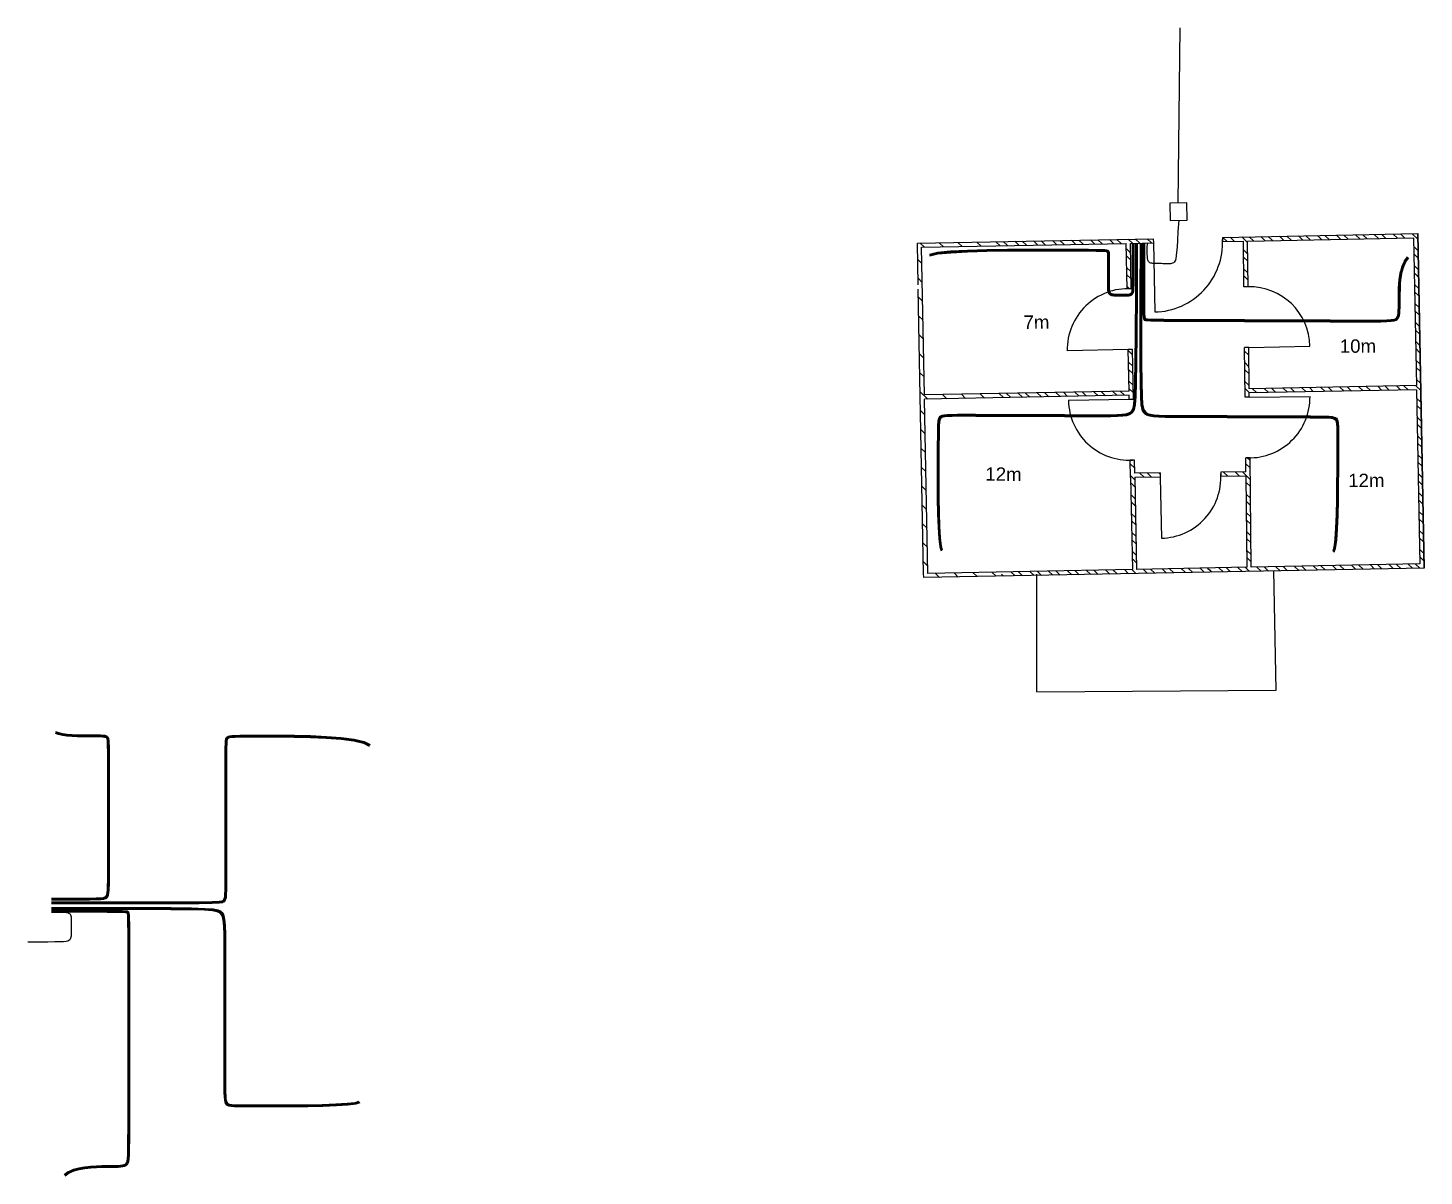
# Model space of a CAD drawing. Header units: millimetres. Extents: x 190 to 398, y 11 to 188.
# Drawn here: x 365.27 to 397.91, y 98.05 to 124.9 of the extents above; entities that cross this region are included whole.
import ezdxf

# ---------------------------------------------------------------- set-up
doc = ezdxf.new("R2010")
doc.units = ezdxf.units.MM
for name, color, linetype in [('cint', 94, 'Continuous'), ('csec', 170, 'Continuous'), ('urbanizacion', 7, 'Continuous')]:
    doc.layers.add(name, color=color, linetype=linetype)
doc.styles.get("Standard").update_dxf_attribs({"font": 'arial.ttf'})
pattern_1 = [(316.09083, (233.47365, 488.49926), (0.21701369, 0.22543838), [])]

msp = doc.modelspace()

# ---------------------------------------------------------------- hatches: boundary and pattern name
at = {"layer": 'urbanizacion'}
h = msp.add_hatch(dxfattribs=at)
h.set_pattern_fill('ANSI31', color=256, scale=0.098557, angle=271.0908)
h.set_pattern_definition([(316.09083, (222.4472, 459.42), (0.21701369, 0.22543838), [])])
h.paths.add_polyline_path([(390.944, 119.862), (390.964, 118.803, -0.017288), (391.063, 118.802), (391.042, 119.864), (391.58, 119.874), (391.578, 119.973), (386.646, 119.879), (386.648, 119.78)])
h.paths.add_polyline_path([(391.011, 116.311), (391.013, 116.212), (391.112, 116.214), (391.09, 117.379), (390.991, 117.377), (391.01, 116.409), (386.724, 116.328), (386.726, 116.229)])
h.paths.add_polyline_path([(397.909, 112.268), (397.76, 120.091), (393.194, 120.004), (393.196, 119.905), (393.683, 119.914), (393.695, 118.849), (393.794, 118.85), (393.782, 119.916), (397.663, 119.99), (397.729, 116.537), (393.821, 116.463), (393.81, 117.431), (393.712, 117.43), (393.725, 116.265), (393.823, 116.266), (393.823, 116.364), (397.731, 116.439), (397.808, 112.364), (393.869, 112.289), (393.84, 114.847), (393.741, 114.845), (393.745, 114.52), (393.157, 114.513), (393.159, 114.414), (393.746, 114.421), (393.77, 112.287), (391.188, 112.238), (391.147, 114.39), (391.739, 114.397), (391.738, 114.496), (391.145, 114.489), (391.139, 114.795), (391.04, 114.793), (391.048, 114.389), (391.089, 112.236), (386.816, 112.155), (386.819, 112.056)])
h.paths.add_polyline_path([(386.726, 116.229), (386.724, 116.328), (386.227, 116.318), (386.161, 119.771), (386.648, 119.78), (386.646, 119.879), (386.061, 119.868), (386.08, 118.892), (386.081, 118.793), (386.208, 112.143), (386.21, 112.045), (386.819, 112.056), (386.816, 112.155), (386.307, 112.145), (386.229, 116.22)])
h = msp.add_hatch(dxfattribs=at)
h.set_pattern_fill('ANSI31', color=256, scale=0.098557, angle=271.0908)
h.set_pattern_definition(pattern_1)
h.paths.add_polyline_path([(391.011, 116.311), (391.013, 116.212), (391.112, 116.214), (391.09, 117.379), (390.991, 117.377), (391.01, 116.409), (387.967, 116.351), (387.968, 116.253)])
h.paths.add_polyline_path([(390.944, 119.862), (390.964, 118.803, -0.017288), (391.063, 118.802), (391.042, 119.864), (391.58, 119.874), (391.578, 119.973), (387.915, 119.903), (387.916, 119.805)])
h.paths.add_polyline_path([(392.888, 112.172), (392.889, 112.271), (391.188, 112.238), (391.147, 114.39), (391.739, 114.397), (391.738, 114.496), (391.145, 114.489), (391.139, 114.795), (391.04, 114.793), (391.048, 114.389), (391.089, 112.236), (388.027, 112.178), (388.029, 112.079)])
h = msp.add_hatch(dxfattribs=at)
h.set_pattern_fill('ANSI31', color=256, scale=0.098557, angle=271.0908)
h.set_pattern_definition(pattern_1)
h.paths.add_polyline_path([(397.731, 116.439), (397.808, 112.364), (393.869, 112.289), (393.84, 114.847), (393.741, 114.845), (393.745, 114.52), (393.157, 114.513), (393.159, 114.414), (393.746, 114.421), (393.77, 112.287), (392.889, 112.271), (392.888, 112.172), (397.909, 112.268), (397.76, 120.091), (393.194, 120.004), (393.196, 119.905), (393.683, 119.914), (393.695, 118.849), (393.794, 118.85), (393.782, 119.916), (397.663, 119.99), (397.729, 116.537), (393.821, 116.463), (393.81, 117.431), (393.712, 117.43), (393.725, 116.265), (393.823, 116.266), (393.823, 116.364)])

# ---------------------------------------------------------------- linework, layer by layer
at = {"layer": 'cint'}
for points in [[(391.086, 119.871), (391.084, 119.516), (391.083, 119.244), (391.082, 119.043), (391.079, 118.901), (391.077, 118.807), (391.073, 118.751), (391.067, 118.72), (391.06, 118.704), (391.051, 118.692), (391.04, 118.684), (391.027, 118.678), (391.012, 118.674), (390.995, 118.671), (390.977, 118.67), (390.955, 118.67), (390.932, 118.67), (390.907, 118.67), (390.881, 118.67), (390.853, 118.67), (390.824, 118.67), (390.796, 118.67), (390.768, 118.67), (390.74, 118.67), (390.714, 118.67), (390.69, 118.671), (390.668, 118.671), (390.647, 118.673), (390.629, 118.675), (390.612, 118.679), (390.598, 118.685), (390.586, 118.693), (390.576, 118.704), (390.568, 118.718), (390.562, 118.736), (390.558, 118.758), (390.555, 118.785), (390.554, 118.817), (390.553, 118.855), (390.553, 118.9), (390.553, 118.952), (390.553, 119.011), (390.554, 119.076), (390.554, 119.145), (390.554, 119.215), (390.554, 119.285), (390.555, 119.353), (390.555, 119.416), (390.555, 119.473), (390.555, 119.521), (390.555, 119.563), (390.554, 119.597), (390.553, 119.625), (390.55, 119.647), (390.545, 119.665), (390.539, 119.679), (390.531, 119.69), (390.519, 119.698), (390.494, 119.705), (390.446, 119.709), (390.365, 119.713), (390.239, 119.715), (390.06, 119.717), (389.816, 119.718), (389.498, 119.719), (389.101, 119.721), (388.647, 119.721), (388.165, 119.718), (387.684, 119.711), (387.233, 119.698), (386.84, 119.677), (386.533, 119.647), (386.342, 119.606)], [(391.163, 119.87), (391.158, 118.676), (391.153, 117.759), (391.148, 117.082), (391.141, 116.607), (391.131, 116.294), (391.117, 116.106), (391.098, 116.005), (391.073, 115.952), (391.041, 115.916), (390.995, 115.889), (390.931, 115.87), (390.843, 115.857), (390.725, 115.85), (390.57, 115.846), (390.373, 115.845), (390.129, 115.846), (389.834, 115.847), (389.499, 115.849), (389.138, 115.85), (388.765, 115.852), (388.393, 115.853), (388.035, 115.854), (387.707, 115.856), (387.42, 115.857), (387.186, 115.858), (387.002, 115.858), (386.861, 115.856), (386.757, 115.853), (386.683, 115.847), (386.633, 115.838), (386.6, 115.825), (386.579, 115.807), (386.562, 115.784), (386.55, 115.749), (386.541, 115.695), (386.535, 115.616), (386.531, 115.504), (386.529, 115.352), (386.527, 115.155), (386.526, 114.904), (386.525, 114.598), (386.525, 114.255), (386.528, 113.896), (386.533, 113.546), (386.544, 113.225), (386.56, 112.958), (386.584, 112.766), (386.616, 112.671)], [(391.183, 119.87), (391.178, 118.676), (391.173, 117.758), (391.168, 117.079), (391.16, 116.601), (391.15, 116.286), (391.135, 116.095), (391.116, 115.992), (391.09, 115.937), (391.056, 115.899), (391.009, 115.871), (390.943, 115.851), (390.853, 115.838), (390.733, 115.83), (390.576, 115.826), (390.378, 115.825), (390.132, 115.826), (389.836, 115.827), (389.501, 115.829), (389.139, 115.83), (388.766, 115.832), (388.393, 115.833), (388.037, 115.834), (387.709, 115.836), (387.423, 115.837), (387.191, 115.838), (387.009, 115.838), (386.869, 115.836), (386.767, 115.833), (386.695, 115.828), (386.647, 115.819), (386.616, 115.807), (386.595, 115.791), (386.58, 115.769), (386.569, 115.735), (386.561, 115.683), (386.555, 115.606), (386.551, 115.496), (386.549, 115.347), (386.547, 115.151), (386.546, 114.903), (386.545, 114.599), (386.545, 114.257), (386.547, 113.901), (386.553, 113.552), (386.563, 113.233), (386.578, 112.968), (386.6, 112.777), (386.631, 112.685)], [(391.203, 119.87), (391.198, 118.675), (391.193, 117.756), (391.188, 117.075), (391.18, 116.595), (391.169, 116.278), (391.154, 116.085), (391.133, 115.979), (391.106, 115.922), (391.071, 115.883), (391.023, 115.853), (390.955, 115.832), (390.863, 115.818), (390.741, 115.81), (390.582, 115.806), (390.382, 115.805), (390.135, 115.806), (389.838, 115.807), (389.502, 115.809), (389.14, 115.81), (388.766, 115.812), (388.394, 115.813), (388.038, 115.814), (387.711, 115.816), (387.427, 115.817), (387.196, 115.818), (387.015, 115.818), (386.877, 115.816), (386.777, 115.814), (386.707, 115.808), (386.66, 115.8), (386.631, 115.789), (386.612, 115.774), (386.598, 115.753), (386.587, 115.722), (386.58, 115.672), (386.574, 115.596), (386.571, 115.488), (386.569, 115.341), (386.567, 115.148), (386.566, 114.901), (386.565, 114.599), (386.565, 114.26), (386.567, 113.905), (386.572, 113.558), (386.581, 113.241), (386.596, 112.977), (386.616, 112.789), (386.645, 112.699)], [(391.27, 119.87), (391.266, 118.675), (391.263, 117.756), (391.263, 117.075), (391.267, 116.595), (391.276, 116.277), (391.289, 116.084), (391.309, 115.978), (391.336, 115.921), (391.371, 115.882), (391.419, 115.852), (391.486, 115.83), (391.578, 115.815), (391.7, 115.806), (391.859, 115.801), (392.059, 115.799), (392.306, 115.798), (392.603, 115.796), (392.939, 115.795), (393.301, 115.794), (393.675, 115.792), (394.047, 115.791), (394.403, 115.789), (394.73, 115.788), (395.014, 115.787), (395.245, 115.786), (395.426, 115.785), (395.564, 115.782), (395.664, 115.779), (395.734, 115.773), (395.781, 115.765), (395.81, 115.753), (395.829, 115.738), (395.843, 115.717), (395.853, 115.685), (395.86, 115.635), (395.865, 115.56), (395.868, 115.452), (395.869, 115.305), (395.868, 115.111), (395.868, 114.865), (395.866, 114.563), (395.864, 114.223), (395.859, 113.869), (395.851, 113.522), (395.84, 113.205), (395.823, 112.941), (395.801, 112.753), (395.772, 112.664)], [(391.29, 119.87), (391.286, 118.675), (391.283, 117.757), (391.283, 117.078), (391.287, 116.6), (391.295, 116.285), (391.308, 116.095), (391.327, 115.991), (391.352, 115.936), (391.386, 115.898), (391.433, 115.87), (391.498, 115.849), (391.588, 115.835), (391.709, 115.826), (391.865, 115.821), (392.063, 115.819), (392.309, 115.818), (392.605, 115.816), (392.941, 115.815), (393.302, 115.814), (393.676, 115.812), (394.048, 115.811), (394.405, 115.809), (394.733, 115.808), (395.018, 115.807), (395.25, 115.806), (395.433, 115.805), (395.572, 115.802), (395.674, 115.798), (395.746, 115.792), (395.795, 115.783), (395.825, 115.771), (395.846, 115.755), (395.861, 115.733), (395.872, 115.699), (395.88, 115.647), (395.885, 115.569), (395.887, 115.459), (395.889, 115.31), (395.888, 115.115), (395.888, 114.866), (395.886, 114.562), (395.884, 114.221), (395.879, 113.864), (395.871, 113.515), (395.858, 113.197), (395.841, 112.931), (395.817, 112.741), (395.786, 112.649)], [(391.31, 119.87), (391.306, 118.675), (391.303, 117.759), (391.303, 117.082), (391.307, 116.606), (391.314, 116.293), (391.327, 116.105), (391.345, 116.004), (391.369, 115.951), (391.401, 115.915), (391.446, 115.887), (391.51, 115.868), (391.598, 115.854), (391.717, 115.846), (391.872, 115.841), (392.068, 115.839), (392.313, 115.838), (392.608, 115.836), (392.942, 115.835), (393.303, 115.834), (393.677, 115.832), (394.049, 115.831), (394.406, 115.829), (394.735, 115.828), (395.021, 115.827), (395.255, 115.826), (395.439, 115.825), (395.58, 115.822), (395.684, 115.818), (395.758, 115.811), (395.808, 115.802), (395.841, 115.789), (395.862, 115.771), (395.878, 115.748), (395.89, 115.712), (395.899, 115.659), (395.904, 115.579), (395.907, 115.467), (395.909, 115.316), (395.908, 115.118), (395.908, 114.867), (395.906, 114.561), (395.903, 114.218), (395.898, 113.86), (395.89, 113.509), (395.877, 113.189), (395.858, 112.921), (395.833, 112.729), (395.8, 112.635)], [(391.334, 119.87), (391.332, 119.309), (391.331, 118.883), (391.33, 118.571), (391.332, 118.355), (391.334, 118.217), (391.339, 118.137), (391.345, 118.098), (391.354, 118.081), (391.367, 118.07), (391.393, 118.062), (391.441, 118.056), (391.523, 118.052), (391.646, 118.049), (391.823, 118.047), (392.062, 118.045), (392.374, 118.044), (392.765, 118.043), (393.217, 118.041), (393.712, 118.039), (394.229, 118.037), (394.748, 118.035), (395.249, 118.033), (395.71, 118.031), (396.113, 118.029), (396.44, 118.028), (396.698, 118.028), (396.895, 118.029), (397.04, 118.033), (397.142, 118.04), (397.21, 118.05), (397.254, 118.064), (397.283, 118.083), (397.304, 118.107), (397.321, 118.139), (397.332, 118.178), (397.34, 118.228), (397.345, 118.288), (397.348, 118.361), (397.349, 118.447), (397.35, 118.549), (397.35, 118.666), (397.354, 118.794), (397.361, 118.93), (397.376, 119.066), (397.4, 119.199), (397.436, 119.323), (397.485, 119.433), (397.551, 119.525)], [(365.819, 104.549), (366.197, 104.549), (366.49, 104.549), (366.707, 104.551), (366.862, 104.554), (366.966, 104.559), (367.03, 104.566), (367.067, 104.576), (367.087, 104.59), (367.102, 104.608), (367.113, 104.636), (367.121, 104.679), (367.126, 104.742), (367.13, 104.833), (367.131, 104.955), (367.132, 105.115), (367.132, 105.318), (367.132, 105.567), (367.132, 105.853), (367.132, 106.162), (367.132, 106.484), (367.132, 106.804), (367.132, 107.112), (367.132, 107.393), (367.132, 107.637), (367.132, 107.833), (367.131, 107.984), (367.13, 108.097), (367.128, 108.177), (367.124, 108.232), (367.118, 108.265), (367.11, 108.285), (367.1, 108.296), (367.086, 108.303), (367.067, 108.309), (367.042, 108.314), (367.009, 108.316), (366.965, 108.318), (366.909, 108.319), (366.839, 108.319), (366.753, 108.319), (366.651, 108.32), (366.538, 108.321), (366.417, 108.324), (366.296, 108.329), (366.179, 108.339), (366.071, 108.353), (365.979, 108.373), (365.908, 108.4)], [(365.818, 104.44), (367.101, 104.44), (368.074, 104.44), (368.781, 104.442), (369.265, 104.445), (369.57, 104.45), (369.74, 104.458), (369.817, 104.469), (369.847, 104.483), (369.864, 104.502), (369.877, 104.531), (369.886, 104.575), (369.892, 104.641), (369.896, 104.733), (369.898, 104.858), (369.898, 105.02), (369.898, 105.227), (369.898, 105.48), (369.898, 105.77), (369.898, 106.085), (369.898, 106.412), (369.898, 106.738), (369.898, 107.052), (369.898, 107.34), (369.898, 107.591), (369.898, 107.795), (369.899, 107.954), (369.9, 108.074), (369.903, 108.162), (369.908, 108.223), (369.915, 108.264), (369.925, 108.289), (369.938, 108.305), (369.956, 108.316), (369.986, 108.325), (370.034, 108.332), (370.109, 108.336), (370.217, 108.338), (370.367, 108.34), (370.567, 108.34), (370.822, 108.34), (371.137, 108.34), (371.494, 108.337), (371.87, 108.329), (372.243, 108.313), (372.591, 108.288), (372.89, 108.249), (373.119, 108.196), (373.256, 108.124)], [(365.818, 104.33), (367.013, 104.33), (367.932, 104.329), (368.612, 104.326), (369.093, 104.32), (369.41, 104.31), (369.603, 104.296), (369.709, 104.276), (369.766, 104.249), (369.805, 104.214), (369.835, 104.165), (369.856, 104.098), (369.871, 104.006), (369.879, 103.884), (369.884, 103.725), (369.885, 103.525), (369.886, 103.278), (369.886, 102.981), (369.886, 102.645), (369.886, 102.283), (369.886, 101.909), (369.886, 101.537), (369.886, 101.181), (369.886, 100.854), (369.886, 100.57), (369.886, 100.339), (369.886, 100.158), (369.888, 100.02), (369.891, 99.92), (369.897, 99.85), (369.905, 99.803), (369.917, 99.774), (369.932, 99.755), (369.952, 99.741), (369.984, 99.731), (370.034, 99.723), (370.11, 99.718), (370.218, 99.715), (370.365, 99.713), (370.558, 99.713), (370.805, 99.713), (371.107, 99.713), (371.446, 99.714), (371.801, 99.717), (372.148, 99.724), (372.465, 99.734), (372.728, 99.75), (372.916, 99.771), (373.006, 99.8)], [(365.818, 104.31), (367.012, 104.31), (367.93, 104.309), (368.609, 104.306), (369.087, 104.3), (369.402, 104.291), (369.593, 104.277), (369.696, 104.258), (369.751, 104.232), (369.789, 104.198), (369.817, 104.152), (369.838, 104.086), (369.851, 103.996), (369.86, 103.875), (369.864, 103.719), (369.865, 103.521), (369.866, 103.275), (369.866, 102.979), (369.866, 102.643), (369.866, 102.282), (369.866, 101.908), (369.866, 101.536), (369.866, 101.179), (369.866, 100.851), (369.866, 100.566), (369.866, 100.334), (369.866, 100.151), (369.868, 100.012), (369.872, 99.91), (369.878, 99.838), (369.887, 99.789), (369.899, 99.758), (369.915, 99.738), (369.937, 99.723), (369.97, 99.712), (370.023, 99.704), (370.1, 99.698), (370.21, 99.695), (370.359, 99.694), (370.555, 99.693), (370.803, 99.693), (371.107, 99.693), (371.449, 99.694), (371.805, 99.698), (372.154, 99.704), (372.473, 99.715), (372.738, 99.732), (372.928, 99.755), (373.02, 99.786)], [(365.818, 104.29), (367.012, 104.29), (367.928, 104.289), (368.606, 104.286), (369.081, 104.281), (369.394, 104.272), (369.582, 104.258), (369.683, 104.24), (369.736, 104.215), (369.772, 104.183), (369.799, 104.138), (369.819, 104.074), (369.832, 103.986), (369.84, 103.867), (369.844, 103.713), (369.846, 103.516), (369.846, 103.271), (369.846, 102.977), (369.846, 102.642), (369.846, 102.281), (369.846, 101.908), (369.846, 101.535), (369.846, 101.178), (369.846, 100.849), (369.846, 100.563), (369.846, 100.329), (369.847, 100.145), (369.848, 100.004), (369.852, 99.9), (369.859, 99.826), (369.868, 99.776), (369.881, 99.743), (369.898, 99.722), (369.922, 99.705), (369.957, 99.693), (370.011, 99.685), (370.09, 99.679), (370.202, 99.675), (370.354, 99.674), (370.551, 99.673), (370.802, 99.673), (371.108, 99.673), (371.451, 99.674), (371.81, 99.678), (372.16, 99.685), (372.481, 99.697), (372.748, 99.714), (372.94, 99.739), (373.034, 99.771)], [(365.818, 104.266), (366.378, 104.266), (366.805, 104.265), (367.117, 104.264), (367.332, 104.262), (367.471, 104.259), (367.55, 104.254), (367.589, 104.248), (367.606, 104.239), (367.617, 104.226), (367.625, 104.2), (367.631, 104.151), (367.635, 104.07), (367.637, 103.947), (367.639, 103.77), (367.639, 103.531), (367.639, 103.218), (367.639, 102.828), (367.639, 102.375), (367.639, 101.88), (367.639, 101.363), (367.639, 100.844), (367.639, 100.344), (367.639, 99.883), (367.639, 99.48), (367.639, 99.152), (367.638, 98.895), (367.636, 98.698), (367.632, 98.553), (367.625, 98.451), (367.615, 98.383), (367.6, 98.339), (367.581, 98.31), (367.556, 98.289), (367.525, 98.273), (367.485, 98.261), (367.436, 98.253), (367.376, 98.249), (367.303, 98.246), (367.217, 98.245), (367.115, 98.245), (366.998, 98.245), (366.869, 98.242), (366.734, 98.235), (366.597, 98.221), (366.465, 98.197), (366.34, 98.162), (366.23, 98.113), (366.138, 98.048)]]:
    msp.add_lwpolyline(points, dxfattribs=at)
for points in [[(391.106, 119.871), (391.104, 119.516), (391.103, 119.244, -0.000708), (391.103, 119.244), (391.102, 119.043, -0.001717), (391.102, 119.043), (391.099, 118.901, -0.004029), (391.099, 118.9), (391.097, 118.807, -0.009833), (391.097, 118.806), (391.093, 118.749, -0.025467), (391.092, 118.747), (391.087, 118.717, -0.058549), (391.086, 118.712), (391.079, 118.696, -0.06588), (391.076, 118.691), (391.067, 118.68, -0.060404), (391.064, 118.676), (391.053, 118.668, -0.05548), (391.049, 118.666), (391.036, 118.66, -0.043635), (391.033, 118.658), (391.018, 118.654, -0.030632), (391.015, 118.654), (390.998, 118.651, -0.019643), (390.997, 118.651), (390.978, 118.65, -0.011204), (390.977, 118.65), (390.956, 118.65, -0.004865), (390.955, 118.65), (390.932, 118.65, -0.000728), (390.932, 118.65), (390.907, 118.65), (390.881, 118.65), (390.853, 118.65), (390.824, 118.65), (390.796, 118.65), (390.768, 118.65), (390.74, 118.65), (390.714, 118.65, -0.000666), (390.714, 118.65), (390.69, 118.651, -0.004386), (390.69, 118.651), (390.667, 118.651, -0.009933), (390.667, 118.651), (390.646, 118.653, -0.017175), (390.645, 118.653), (390.626, 118.655, -0.026619), (390.624, 118.656), (390.608, 118.66, -0.038306), (390.605, 118.66), (390.591, 118.666, -0.050594), (390.587, 118.668), (390.575, 118.677, -0.059055), (390.571, 118.68), (390.561, 118.691, -0.058444), (390.558, 118.694), (390.551, 118.708, -0.047216), (390.549, 118.712), (390.543, 118.73, -0.032927), (390.543, 118.732), (390.538, 118.754, -0.021241), (390.538, 118.756), (390.535, 118.783, -0.013037), (390.535, 118.784), (390.534, 118.816, -0.007569), (390.534, 118.817), (390.533, 118.855, -0.003968), (390.533, 118.855), (390.533, 118.9, -0.001596), (390.533, 118.9), (390.533, 118.952), (390.533, 119.011), (390.534, 119.076), (390.534, 119.145), (390.534, 119.215), (390.534, 119.285), (390.535, 119.353), (390.535, 119.416), (390.535, 119.473), (390.535, 119.521), (390.535, 119.562), (390.534, 119.596), (390.533, 119.623), (390.53, 119.644), (390.526, 119.659), (390.522, 119.669), (390.517, 119.675), (390.51, 119.68), (390.49, 119.685), (390.445, 119.69), (390.364, 119.693), (390.239, 119.695), (390.06, 119.697), (389.816, 119.698), (389.498, 119.699), (389.1, 119.701), (388.647, 119.701), (388.165, 119.698), (387.685, 119.691), (387.234, 119.678), (386.841, 119.657), (386.536, 119.627), (386.347, 119.586)], [(391.126, 119.87), (391.124, 119.516), (391.123, 119.244, -0.000708), (391.123, 119.244), (391.122, 119.043, -0.001717), (391.122, 119.042), (391.119, 118.9, -0.004029), (391.119, 118.9), (391.117, 118.806, -0.009833), (391.117, 118.805), (391.113, 118.748, -0.025467), (391.112, 118.744), (391.107, 118.713, -0.058549), (391.104, 118.704), (391.097, 118.688, -0.06588), (391.092, 118.679), (391.083, 118.667, -0.060404), (391.076, 118.661), (391.065, 118.652, -0.05548), (391.057, 118.648), (391.044, 118.641, -0.043635), (391.038, 118.639), (391.023, 118.635, -0.030632), (391.018, 118.634), (391.001, 118.632, -0.019643), (390.998, 118.631), (390.979, 118.63, -0.011204), (390.977, 118.63), (390.956, 118.63, -0.004865), (390.955, 118.63), (390.932, 118.63, -0.000728), (390.932, 118.63), (390.907, 118.63), (390.88, 118.63), (390.853, 118.63), (390.824, 118.63), (390.796, 118.63), (390.768, 118.63), (390.74, 118.63), (390.714, 118.63, -0.000666), (390.714, 118.63), (390.69, 118.631, -0.004386), (390.689, 118.631), (390.667, 118.631, -0.009933), (390.665, 118.631), (390.645, 118.633, -0.017175), (390.642, 118.633), (390.624, 118.635, -0.026619), (390.619, 118.636), (390.603, 118.64, -0.038306), (390.597, 118.642), (390.583, 118.648, -0.050594), (390.576, 118.652), (390.564, 118.66, -0.059055), (390.556, 118.666), (390.546, 118.677, -0.058444), (390.541, 118.685), (390.533, 118.699, -0.047216), (390.53, 118.706), (390.524, 118.723, -0.032927), (390.523, 118.729), (390.519, 118.751, -0.021241), (390.518, 118.754), (390.516, 118.781, -0.013037), (390.515, 118.783), (390.514, 118.815, -0.007569), (390.514, 118.816), (390.513, 118.854, -0.003968), (390.513, 118.855), (390.513, 118.9, -0.001596), (390.513, 118.9), (390.513, 118.952), (390.513, 119.011), (390.514, 119.076), (390.514, 119.145), (390.514, 119.215), (390.514, 119.285), (390.515, 119.353), (390.515, 119.416), (390.515, 119.473), (390.515, 119.521), (390.515, 119.562), (390.514, 119.595), (390.513, 119.621), (390.51, 119.64), (390.507, 119.652), (390.504, 119.659), (390.503, 119.661), (390.502, 119.661), (390.487, 119.665), (390.443, 119.67), (390.363, 119.673), (390.239, 119.675), (390.06, 119.677), (389.816, 119.678), (389.498, 119.679), (389.1, 119.681), (388.647, 119.681), (388.165, 119.678), (387.685, 119.671), (387.234, 119.658), (386.843, 119.637), (386.539, 119.607), (386.351, 119.567)], [(391.354, 119.87), (391.352, 119.309), (391.351, 118.883), (391.35, 118.571), (391.352, 118.355), (391.354, 118.217), (391.359, 118.14), (391.365, 118.105), (391.37, 118.094), (391.377, 118.088), (391.397, 118.082), (391.443, 118.076), (391.523, 118.072), (391.647, 118.069), (391.823, 118.067), (392.062, 118.065), (392.375, 118.064), (392.765, 118.063), (393.217, 118.061), (393.712, 118.059), (394.23, 118.057), (394.748, 118.055), (395.249, 118.053), (395.71, 118.051), (396.113, 118.049), (396.44, 118.048), (396.698, 118.048), (396.894, 118.049), (397.039, 118.053), (397.139, 118.059), (397.205, 118.069), (397.245, 118.082), (397.27, 118.098), (397.288, 118.119), (397.302, 118.146), (397.313, 118.183), (397.32, 118.23), (397.325, 118.289), (397.328, 118.361), (397.329, 118.447), (397.33, 118.549, -0.000513), (397.33, 118.549), (397.33, 118.666, -0.004425), (397.33, 118.666), (397.334, 118.795, -0.008303), (397.334, 118.796), (397.341, 118.931, -0.012493), (397.342, 118.932), (397.356, 119.068, -0.017769), (397.357, 119.07), (397.381, 119.202, -0.025035), (397.381, 119.204), (397.417, 119.329, -0.035466), (397.418, 119.331), (397.467, 119.442, -0.050126), (397.469, 119.445), (397.535, 119.537)], [(391.374, 119.869), (391.372, 119.309), (391.371, 118.882), (391.37, 118.571), (391.372, 118.355), (391.374, 118.218), (391.379, 118.142), (391.384, 118.111), (391.386, 118.107), (391.387, 118.106), (391.402, 118.101), (391.445, 118.096), (391.524, 118.092), (391.647, 118.089), (391.823, 118.087), (392.062, 118.085), (392.375, 118.084), (392.765, 118.083), (393.217, 118.081), (393.713, 118.079), (394.23, 118.077), (394.748, 118.075), (395.249, 118.073), (395.71, 118.071), (396.113, 118.069), (396.441, 118.068), (396.698, 118.068), (396.894, 118.069), (397.038, 118.073), (397.137, 118.079), (397.201, 118.089), (397.237, 118.1), (397.256, 118.113), (397.271, 118.13), (397.283, 118.154), (397.293, 118.187), (397.3, 118.232), (397.305, 118.29), (397.308, 118.362), (397.309, 118.447), (397.31, 118.549, -0.000513), (397.31, 118.549), (397.31, 118.666, -0.004425), (397.31, 118.667), (397.314, 118.795, -0.008303), (397.314, 118.797), (397.321, 118.932, -0.012493), (397.322, 118.934), (397.336, 119.07, -0.017769), (397.337, 119.073), (397.361, 119.206, -0.025035), (397.362, 119.21), (397.397, 119.334, -0.035466), (397.399, 119.339), (397.449, 119.45, -0.050126), (397.453, 119.457), (397.518, 119.548)], [(365.819, 104.509), (366.197, 104.509, 0.000428), (366.197, 104.509), (366.49, 104.509, 0.001272), (366.49, 104.509), (366.708, 104.511, 0.003047), (366.708, 104.511), (366.863, 104.514, 0.00701), (366.864, 104.514), (366.968, 104.519, 0.016508), (366.97, 104.519), (367.035, 104.526, 0.039644), (367.041, 104.527), (367.077, 104.538, 0.077314), (367.089, 104.543), (367.109, 104.556, 0.078794), (367.119, 104.565), (367.133, 104.583, 0.074698), (367.139, 104.593), (367.15, 104.621, 0.048955), (367.152, 104.629), (367.16, 104.671, 0.024767), (367.161, 104.675), (367.166, 104.739, 0.011827), (367.166, 104.741), (367.169, 104.831, 0.005531), (367.17, 104.832), (367.171, 104.954, 0.002424), (367.171, 104.955), (367.172, 105.114, 0.000843), (367.172, 105.115), (367.172, 105.318), (367.172, 105.567), (367.172, 105.853), (367.172, 106.162), (367.172, 106.484), (367.172, 106.804), (367.172, 107.112), (367.172, 107.393), (367.172, 107.637), (367.172, 107.833, 0.000642), (367.172, 107.833), (367.171, 107.984, 0.001905), (367.171, 107.985), (367.17, 108.097, 0.00455), (367.17, 108.098), (367.168, 108.179, 0.010415), (367.168, 108.18), (367.164, 108.234, 0.024209), (367.163, 108.238), (367.158, 108.272, 0.05552), (367.155, 108.28), (367.147, 108.3, 0.093438), (367.139, 108.312), (367.129, 108.323, 0.072763), (367.12, 108.33), (367.106, 108.338, 0.052735), (367.098, 108.342), (367.08, 108.347, 0.035362), (367.074, 108.349), (367.049, 108.353, 0.020564), (367.046, 108.353), (367.012, 108.356, 0.011241), (367.01, 108.356), (366.966, 108.358, 0.005852), (366.965, 108.358), (366.909, 108.359, 0.002784), (366.909, 108.359), (366.839, 108.359, 0.00103), (366.839, 108.359), (366.753, 108.359), (366.652, 108.36), (366.538, 108.361), (366.419, 108.364), (366.298, 108.369), (366.183, 108.379), (366.078, 108.393), (365.991, 108.412), (365.922, 108.437)], [(365.819, 104.529), (366.197, 104.529, 0.000428), (366.197, 104.529), (366.49, 104.529, 0.001272), (366.49, 104.529), (366.707, 104.531, 0.003047), (366.708, 104.531), (366.863, 104.534, 0.00701), (366.863, 104.534), (366.967, 104.539, 0.016508), (366.968, 104.539), (367.032, 104.546, 0.039644), (367.035, 104.547), (367.072, 104.557, 0.077314), (367.078, 104.559), (367.098, 104.573, 0.078794), (367.103, 104.577), (367.118, 104.596, 0.074698), (367.121, 104.601), (367.132, 104.628, 0.048955), (367.133, 104.632), (367.141, 104.675, 0.024767), (367.141, 104.677), (367.146, 104.741, 0.011827), (367.146, 104.742), (367.149, 104.832, 0.005531), (367.15, 104.832), (367.151, 104.954, 0.002424), (367.151, 104.955), (367.152, 105.114, 0.000843), (367.152, 105.115), (367.152, 105.318), (367.152, 105.567), (367.152, 105.853), (367.152, 106.162), (367.152, 106.484), (367.152, 106.804), (367.152, 107.112), (367.152, 107.393), (367.152, 107.637), (367.152, 107.833, 0.000642), (367.152, 107.833), (367.151, 107.984, 0.001905), (367.151, 107.984), (367.15, 108.097, 0.00455), (367.15, 108.098), (367.148, 108.178, 0.010415), (367.148, 108.179), (367.144, 108.233, 0.024209), (367.144, 108.235), (367.138, 108.268, 0.05552), (367.137, 108.273), (367.129, 108.292, 0.093438), (367.125, 108.298), (367.114, 108.309, 0.072763), (367.11, 108.313), (367.096, 108.321, 0.052735), (367.092, 108.323), (367.074, 108.328, 0.035362), (367.071, 108.329), (367.046, 108.333, 0.020564), (367.044, 108.334), (367.01, 108.336, 0.011241), (367.009, 108.336), (366.965, 108.338, 0.005852), (366.965, 108.338), (366.909, 108.339, 0.002784), (366.909, 108.339), (366.839, 108.339, 0.00103), (366.839, 108.339), (366.753, 108.339), (366.652, 108.34), (366.538, 108.341), (366.418, 108.344), (366.297, 108.349), (366.181, 108.359), (366.075, 108.373), (365.985, 108.392), (365.915, 108.418)], [(365.818, 104.46), (367.101, 104.46), (368.074, 104.46), (368.781, 104.462), (369.265, 104.465), (369.57, 104.47), (369.738, 104.478), (369.811, 104.488), (369.834, 104.499), (369.847, 104.513), (369.857, 104.537), (369.866, 104.578), (369.872, 104.642), (369.876, 104.734), (369.878, 104.858), (369.878, 105.021), (369.878, 105.227), (369.878, 105.48), (369.878, 105.77), (369.878, 106.085), (369.878, 106.412), (369.878, 106.738), (369.878, 107.052), (369.878, 107.34), (369.878, 107.591), (369.878, 107.795, -0.000761), (369.878, 107.795), (369.879, 107.954, -0.002212), (369.879, 107.954), (369.88, 108.074, -0.005123), (369.88, 108.075), (369.883, 108.163, -0.011196), (369.883, 108.164), (369.888, 108.225, -0.024214), (369.888, 108.227), (369.896, 108.267, -0.05003), (369.897, 108.271), (369.906, 108.296, -0.078801), (369.91, 108.301), (369.923, 108.317, -0.07664), (369.927, 108.322), (369.945, 108.333, -0.071148), (369.951, 108.336), (369.98, 108.344, -0.040383), (369.983, 108.345), (370.031, 108.351, -0.018413), (370.033, 108.352), (370.107, 108.356, -0.008267), (370.108, 108.356), (370.217, 108.358, -0.00372), (370.217, 108.358), (370.367, 108.36, -0.001588), (370.367, 108.36), (370.567, 108.36, -0.000543), (370.567, 108.36), (370.822, 108.36, -0.000403), (370.822, 108.36), (371.137, 108.36, -0.001735), (371.138, 108.36), (371.494, 108.357, -0.003259), (371.495, 108.357), (371.871, 108.349, -0.00513), (371.871, 108.349), (372.244, 108.333, -0.008029), (372.245, 108.333), (372.592, 108.308, -0.013396), (372.593, 108.307), (372.893, 108.269, -0.02558), (372.895, 108.269), (373.124, 108.215, -0.06321), (373.129, 108.213), (373.265, 108.142)], [(365.818, 104.42), (367.101, 104.42), (368.074, 104.42, 0.000416), (368.074, 104.42), (368.781, 104.422, 0.001046), (368.781, 104.422), (369.265, 104.425, 0.002607), (369.266, 104.425), (369.571, 104.43, 0.007102), (369.571, 104.43), (369.741, 104.438, 0.023031), (369.743, 104.438), (369.82, 104.449, 0.079692), (369.826, 104.451), (369.855, 104.465, 0.097046), (369.861, 104.47), (369.879, 104.489, 0.07764), (369.882, 104.494), (369.895, 104.523, 0.053423), (369.896, 104.527), (369.905, 104.571, 0.027705), (369.906, 104.573), (369.912, 104.639, 0.013378), (369.912, 104.64), (369.916, 104.732, 0.006294), (369.916, 104.733), (369.918, 104.857, 0.002769), (369.918, 104.858), (369.918, 105.02, 0.000966), (369.918, 105.02), (369.918, 105.227), (369.918, 105.48), (369.918, 105.77), (369.918, 106.085), (369.918, 106.412), (369.918, 106.738), (369.918, 107.052), (369.918, 107.34), (369.918, 107.591), (369.918, 107.795), (369.919, 107.953), (369.92, 108.074), (369.923, 108.161), (369.928, 108.221), (369.935, 108.258), (369.943, 108.278), (369.952, 108.29), (369.965, 108.298), (369.99, 108.306), (370.036, 108.312), (370.109, 108.316), (370.218, 108.318), (370.367, 108.32), (370.567, 108.32), (370.822, 108.32), (371.137, 108.32), (371.494, 108.317), (371.87, 108.309), (372.242, 108.293), (372.589, 108.268), (372.887, 108.229), (373.112, 108.177), (373.246, 108.107)], [(365.818, 104.246), (366.378, 104.246), (366.805, 104.245), (367.117, 104.244), (367.332, 104.242), (367.47, 104.239), (367.547, 104.234), (367.582, 104.228), (367.593, 104.223), (367.599, 104.216), (367.605, 104.195), (367.611, 104.15), (367.615, 104.07), (367.617, 103.946), (367.619, 103.77), (367.619, 103.531), (367.619, 103.218), (367.619, 102.828), (367.619, 102.375), (367.619, 101.88), (367.619, 101.363), (367.619, 100.844), (367.619, 100.344), (367.619, 99.883), (367.619, 99.48), (367.619, 99.152), (367.618, 98.895), (367.616, 98.698), (367.612, 98.554), (367.605, 98.453), (367.595, 98.387), (367.582, 98.348), (367.566, 98.323), (367.545, 98.305), (367.518, 98.291), (367.481, 98.281), (367.434, 98.273), (367.375, 98.269), (367.303, 98.266), (367.216, 98.265), (367.115, 98.265, 0.000513), (367.115, 98.265), (366.998, 98.265, 0.004425), (366.997, 98.265), (366.869, 98.262, 0.008303), (366.868, 98.262), (366.733, 98.255, 0.012493), (366.732, 98.255), (366.595, 98.241, 0.017769), (366.594, 98.24), (366.461, 98.217, 0.025035), (366.459, 98.216), (366.335, 98.181, 0.035466), (366.332, 98.18), (366.222, 98.131, 0.050126), (366.218, 98.129), (366.126, 98.064)], [(365.818, 104.226), (366.378, 104.226), (366.805, 104.225), (367.116, 104.224), (367.332, 104.222), (367.469, 104.219), (367.545, 104.215), (367.576, 104.209), (367.58, 104.207), (367.581, 104.206), (367.586, 104.191), (367.591, 104.148), (367.595, 104.069), (367.597, 103.946), (367.599, 103.77), (367.599, 103.531), (367.599, 103.218), (367.599, 102.828), (367.599, 102.375), (367.599, 101.88), (367.599, 101.363), (367.599, 100.844), (367.599, 100.344), (367.599, 99.883), (367.599, 99.48), (367.599, 99.152), (367.598, 98.895), (367.596, 98.699), (367.592, 98.555), (367.585, 98.456), (367.576, 98.392), (367.564, 98.356), (367.551, 98.337), (367.534, 98.322), (367.51, 98.31), (367.477, 98.3), (367.431, 98.293), (367.374, 98.289), (367.302, 98.286), (367.216, 98.285), (367.115, 98.285, 0.000513), (367.115, 98.285), (366.998, 98.285, 0.004425), (366.997, 98.285), (366.868, 98.282, 0.008303), (366.867, 98.282), (366.732, 98.275, 0.012493), (366.73, 98.275), (366.593, 98.26, 0.017769), (366.591, 98.26), (366.458, 98.236, 0.025035), (366.454, 98.236), (366.329, 98.2, 0.035466), (366.324, 98.199), (366.213, 98.15, 0.050126), (366.207, 98.146), (366.115, 98.08)]]:
    msp.add_lwpolyline(points, format="xyb", dxfattribs=at)
at = {"layer": 'csec'}
msp.add_line((392.162, 120.805), (392.205, 124.903), dxfattribs=at)
msp.add_lwpolyline([(391.962, 120.8), (391.971, 120.4), (392.371, 120.409), (392.362, 120.809)], close=True, dxfattribs=at)
for points in [[(392.171, 120.405), (392.155, 120.143), (392.143, 119.936), (392.133, 119.776), (392.124, 119.656), (392.116, 119.571), (392.107, 119.511), (392.097, 119.472), (392.084, 119.445), (392.068, 119.425), (392.049, 119.41), (392.028, 119.399), (392.004, 119.392), (391.978, 119.388), (391.951, 119.387), (391.922, 119.386), (391.892, 119.387), (391.862, 119.387), (391.832, 119.388), (391.801, 119.388), (391.77, 119.389), (391.739, 119.389), (391.709, 119.39), (391.679, 119.39), (391.649, 119.391), (391.621, 119.391), (391.593, 119.392), (391.567, 119.394), (391.542, 119.398), (391.52, 119.403), (391.499, 119.411), (391.482, 119.422), (391.468, 119.436), (391.456, 119.455), (391.448, 119.479), (391.442, 119.512), (391.439, 119.554), (391.437, 119.608), (391.437, 119.677), (391.438, 119.761), (391.44, 119.864)], [(365.266, 103.529), (365.527, 103.529), (365.734, 103.529), (365.894, 103.531), (366.013, 103.533), (366.099, 103.538), (366.158, 103.544), (366.198, 103.553), (366.225, 103.565), (366.245, 103.581), (366.261, 103.6), (366.272, 103.621), (366.279, 103.645), (366.283, 103.67), (366.286, 103.698), (366.286, 103.726), (366.287, 103.756), (366.287, 103.786), (366.287, 103.817), (366.287, 103.847), (366.287, 103.878), (366.287, 103.909), (366.287, 103.939), (366.287, 103.969), (366.287, 103.999), (366.286, 104.028), (366.286, 104.055), (366.284, 104.082), (366.281, 104.106), (366.276, 104.129), (366.269, 104.149), (366.258, 104.167), (366.244, 104.182), (366.226, 104.193), (366.202, 104.202), (366.169, 104.208), (366.127, 104.212), (366.073, 104.215), (366.004, 104.216), (365.92, 104.216), (365.817, 104.216)]]:
    msp.add_lwpolyline(points, dxfattribs=at)
at = {"layer": 'urbanizacion'}
for p, q in [((390.964, 118.796), (390.944, 119.862)), ((391.063, 118.798), (391.042, 119.864)), ((391.578, 119.973), (391.58, 119.874)), ((391.58, 119.874), (391.611, 118.258)), ((393.194, 120.004), (393.196, 119.905)), ((393.682, 120.013), (393.682, 120.014)), ((393.695, 118.849), (393.683, 119.914)), ((393.794, 118.85), (393.782, 119.916)), ((393.794, 118.85), (393.695, 118.849)), ((391.063, 118.798), (390.964, 118.796)), ((390.991, 117.377), (389.565, 117.35)), ((391.09, 117.379), (390.991, 117.377)), ((391.01, 116.409), (390.991, 117.377)), ((391.112, 116.214), (391.09, 117.379)), ((393.81, 117.431), (393.712, 117.43)), ((393.725, 116.265), (393.712, 117.43)), ((393.821, 116.463), (393.81, 117.431)), ((393.821, 117.431), (395.24, 117.458)), ((397.729, 116.537), (393.821, 116.463)), ((391.015, 116.409), (386.227, 116.318)), ((391.017, 116.311), (386.229, 116.22)), ((391.013, 116.212), (389.594, 116.185)), ((391.013, 116.212), (391.011, 116.311)), ((391.112, 116.214), (391.013, 116.212)), ((393.823, 116.266), (393.725, 116.265)), ((397.731, 116.439), (393.823, 116.364)), ((393.823, 116.266), (393.823, 116.364)), ((393.823, 116.266), (395.242, 116.282)), ((391.139, 114.795), (391.04, 114.793)), ((391.048, 114.389), (391.04, 114.793)), ((391.145, 114.489), (391.139, 114.795)), ((393.84, 114.847), (393.741, 114.845)), ((393.745, 114.52), (393.741, 114.845)), ((393.869, 112.289), (393.84, 114.847)), ((391.048, 114.389), (391.089, 112.236)), ((391.738, 114.496), (391.145, 114.489)), ((391.739, 114.397), (391.147, 114.39)), ((391.147, 114.391), (391.188, 112.238)), ((391.738, 114.496), (391.739, 114.397)), ((391.739, 114.387), (391.766, 112.969)), ((393.745, 114.52), (393.157, 114.513)), ((393.157, 114.513), (393.159, 114.414)), ((393.746, 114.421), (393.158, 114.414)), ((393.77, 112.287), (393.746, 114.421)), ((386.21, 112.045), (386.208, 112.143)), ((388.852, 109.376), (388.851, 112.129)), ((394.452, 109.41), (394.399, 112.214)), ((388.852, 109.376), (394.452, 109.41))]:
    msp.add_line(p, q, dxfattribs=at)
for points in [[(386.08, 118.892), (386.061, 119.868), (391.578, 119.973)], [(386.227, 116.318), (386.161, 119.771), (390.944, 119.862)], [(393.194, 120.004), (397.76, 120.091), (397.909, 112.268), (386.21, 112.045)], [(391.042, 119.864), (391.58, 119.874)], [(393.196, 119.905), (393.683, 119.914)], [(393.782, 119.916), (397.663, 119.99), (397.729, 116.537)], [(386.208, 112.143), (386.081, 118.793)], [(391.089, 112.236), (386.307, 112.145), (386.229, 116.22)], [(397.731, 116.439), (397.808, 112.364), (393.869, 112.289)], [(393.77, 112.287), (391.188, 112.238)]]:
    msp.add_lwpolyline(points, dxfattribs=at)
msp.add_lwpolyline([(397.76, 120.091), (397.909, 112.268), (397.909, 112.268), (397.76, 120.091)], close=True, dxfattribs=at)
for centre, radius, start, end in [((391.58, 119.874), 1.616, 271.0908, 2.8379), ((393.821, 117.431), 1.419, 1.0908, 91.0908), ((390.991, 117.377), 1.426, 87.129, 181.0908), ((393.823, 116.266), 1.419, 268.6625, 0.6527), ((391.013, 116.212), 1.419, 181.0908, 273.0807), ((391.739, 114.387), 1.419, 271.0908, 3.4882)]:
    msp.add_arc(centre, radius, start, end, dxfattribs=at)

# ---------------------------------------------------------------- texts
at = {"layer": 'cint'}
for s, rotation, p in [('7m', 0.1297, (388.543, 117.864)), ('10m', 0.1261, (395.938, 117.304)), ('12m', 359.1604, (387.648, 114.316)), ('12m', 0.1297, (396.134, 114.162))]:
    msp.add_text(s, height=0.3125, rotation=rotation, dxfattribs=at).set_placement(p)

doc.saveas('drawing.dxf')
